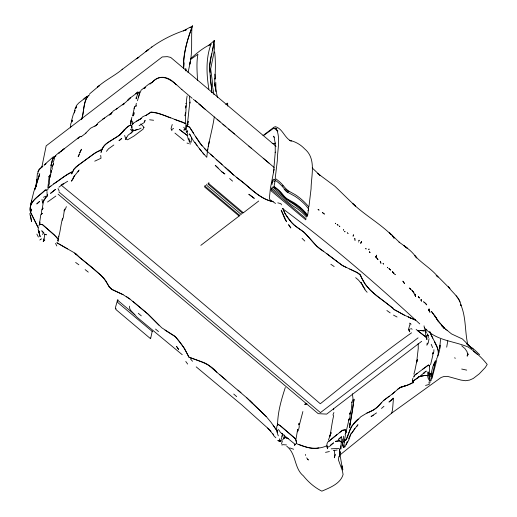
<?xml version="1.0" encoding="UTF-8"?>
<svg xmlns="http://www.w3.org/2000/svg" width="517" height="517" viewBox="0 0 517 517"><rect width="100%" height="100%" fill="white"/><g stroke="black" fill="none" stroke-linecap="round" stroke-linejoin="round"><path stroke-width="0.78" d="M215.221 78.726L214.833 74.17M277.338 432.567L277.345 430.293M131.861 125.844L131.938 129.677L133.696 130.73L138.931 129.205L141.096 128.067M296.409 443.108L296.415 440.562M418.169 343.598L418.247 348.458L416.644 362.294L417.419 359.606C415.797 364.291 415.461 369.377 413.884 374.121M58.111 241.62L58.13 239.81M39.751 224.662L39.777 221.987L39.738 224.288L42.355 224.507L56.825 237.387L58.518 239.714L57.574 240.728M352.374 393.715L353.021 398.93L351.851 402.698M340.852 445.719L340.793 449.17L341.285 442.061M210.445 75.243C209.618 81.156 212.222 86.643 211.718 92.498M342.5 438.972L342.338 445.221L343.527 447.586L344.193 446.675M351.948 401.942L351.386 409.47L349.634 414.201L350.39 412.547L349.847 417.6L348.639 420.47L349.149 418.867L346.241 431.223M427.895 372.169L427.701 376.525L428.244 378.567L429.556 380.758L428.496 372.802M52.307 169.343L52.081 167.081L53.671 163.353L52.56 166.035M339.721 453.894L340.147 451.684L339.469 455.193L339.63 449.428L339.908 453.299M429.039 338.693L428.212 343.023L426.829 345.253L427.242 343.017M36.688 181.984L37.366 173.622M433.925 349.692L433.795 351.928L432.839 353.958L432.916 352.665L432.8 355.489L430.551 364.834M342.493 442.959L342.338 445.221L342.525 443.844M126.058 137.703L125.954 139.086L127.583 139.797L134 136.029L143.138 129.14L143.571 127.421L144.191 127.447L140.805 123.951M130.639 124.3L130.762 122.561M214.794 84.349L214.826 78.222M36.726 181.997L36.914 179.606L35.499 187.509M185.467 122.813L185.435 112.855L185.002 115.769L185.739 113.876L186.036 109.339L185.642 105.811L185.648 107.814M132.959 130.213L132.856 131.557L128.126 135.131L125.314 139.577M439.728 347.889L439.961 345.175L439.831 348.768L438.875 353.008M215.001 79.25C215.389 70.144 215.718 60.928 214.658 51.862M393.456 398.323L392.558 409.535L391.705 413.141L340.348 454.656L338.784 457.144L338.435 459.923L342.448 470.916L343.088 474.548C340.47 483.725 329.891 487.705 321.845 491.15C314.633 487.563 308.384 482.109 303.35 475.821C293.979 468.35 296.461 453.745 286.767 446.21M273.9 187.109L275.387 188.227A21.365 14.786 60.9 0 1 280.647 192.667L283.219 195.665A24.642 17.055 60.9 0 0 289.294 200.796C295.679 204.48 304.002 209.579 306.839 215.86A64.793 44.843 60.9 0 0 290.722 202.263L289.52 201.488A35.305 24.428 60.9 0 1 283.82 196.815L272.743 186.992L272.071 187.497L271.205 189.351L271.141 190.857L305.767 219.803L306.032 218.691L271.638 189.661L271.994 188.388L283.045 197.462A49.516 34.271 60.9 0 0 292.977 205.973L294.496 206.955A42.898 29.689 60.9 0 1 306.471 217.056L307.544 215.944L308.584 208.913L305.909 205.495A49.994 34.6 60.9 0 0 295.097 196.37L288.492 192.718A16.072 11.122 60.9 0 1 285.184 189.849L282.631 186.805A29.327 20.292 60.9 0 0 275.199 180.265L273.9 187.109L274.262 186.663A29.327 20.292 60.9 0 1 281.694 193.196L284.247 196.24A16.072 11.122 60.9 0 0 287.562 199.11L294.16 202.761A49.994 34.6 60.9 0 1 304.978 211.886L307.563 214.82L307.621 215.615M418.208 330.402L424.198 330.893L424.321 329.542M136.268 97.17L136.12 98.799L137.826 93.493M191.232 142.194L191.432 137.257M191.917 28.429C191.109 40.371 192.718 52.65 189.668 64.399L190.437 61.213L188.046 72.71M344.154 441.175L344.109 444.342M352.012 413.548L352.342 411.047M187.128 95.891L186.353 100.977L186.585 102.418L186.004 103.574M187.387 123.679L188.304 121.663L187.387 123.679C188.421 116.467 188.834 109.197 189.959 102.14M273.519 172.471L275.27 152.101L275.257 152.638L275.206 142.963M352.497 410.401L353.35 404.048M43.557 240.237L44.617 236.321L44.585 234.136L46.485 234.828M183.606 68.47L184.194 63.533L183.561 61.342C184.44 49.147 188.253 37.314 192.557 25.85L190.159 27.789M341.259 437.072L341.298 441.964L339.404 440.833L335.559 441.363M130.769 124.338L131.383 119.782L130.542 122.574L131.867 117.378M136.32 103.284L135.764 106.638L136.217 105.468M117.521 300.228L115.407 307.641L116.06 309.657L150.55 338.706L150.35 337.95M150.609 338.635L152.263 331.048M51.984 160.651L50.388 171.373M275.251 177.9L277.312 160.761C277.37 150.04 280.776 138.11 276.24 128.571M308.966 206.406L311.079 188.75C311.15 175.748 316.591 158.7 304.733 148.967C300.623 144.579 295.22 141.432 289.346 140.333L291.278 141.07C284.421 138.155 282.935 128.752 275.341 126.652L273.861 127.279L263.011 135.596M199.045 104.091L214.264 116.932C212.409 130.4 207.899 143.745 206.794 157.317L202.309 152.366M207.763 149.142L207.453 151.513C218.303 161.007 228.624 171.14 239.953 180.052C250.532 187.794 259.579 198.942 273.008 201.682M51.403 170.927L49.361 179.218L49.38 183.625L48.501 186.217M439.663 348.568L440.562 339.158M39.602 222.963L40.785 214.736L42.355 213.314L41.224 214.465L41.728 210.219L43.066 208.073L42.039 209.786L43.215 202.884M58.828 236.256L58.318 239.571L54.162 234.686L42.316 224.488L39.589 224.204L38.827 226.103M211.796 53.787C207.427 66.499 211.33 79.696 211.802 92.556M350.713 420.967L350.009 424.399L351.864 414.207M282.288 435.146L281.332 439.431M277.455 425.607L277.707 424.114L280.259 425.685L295.162 438.532L295.879 440.342M353.092 236.107L353.589 234.77L353.105 236.036M446.694 347.185L447.793 340.897M49.878 177.661L50.22 175.741M353.589 401.993L354.074 399.266L349.505 427.507L350.662 421.2M208.286 45.767L214.258 40.636L209.456 66.525L210.109 72.322M214.329 40.714L212.629 50.563M298.774 424.709L299.02 423.345L299.24 426.945L298.354 430.344L297.301 431.85L297.65 429.453L295.795 440.277L295.162 438.532L280.279 425.711L277.752 424.27M183.483 68.548C183.445 53.846 187.115 39.473 192.557 25.85M186.986 125.915L187.451 123.414M132.384 122.988L132.733 121.12M38.439 227.726L38.109 229.425L40.152 236.754L38.646 230.362L39.421 233.639L38.872 231.189M335.262 454.307L334.9 456.078M75.954 107.698L76.342 105.701L78.668 103.07L86.914 96.621L83.935 98.967L85.912 97.209M208.228 146.641L209.217 141.593M333.917 412.501L332.967 414.951L333.627 415.939C331.914 422.576 331.371 429.685 329.788 436.451L331.151 432.626L328.502 439.889M134.149 112.467L133.153 115.898L134.226 113.772M344.051 442.539L345.408 435.204M41.774 167.405L46.162 145.865L162.235 56.948L167.321 56.644L170.668 57.393L276.078 146.343M281.526 444.116L281.894 442.358M47.861 187.645L49.199 176.284L48.941 176.969L49.729 175.024M431.301 374.722L430.907 376.57L431.236 372.938L432.949 366.288L434.674 362.52M284.531 434.984L283.749 438.552L284.757 437.434L288.518 438.636L284.608 437.272L282.411 440.193M308.552 209.223L308.371 209.87M47.855 189.61L48.243 187.904C56.327 182.352 63.972 175.903 72.735 171.612L73.989 169.214L78.506 165.065L94.314 153.51L97.183 151.739L100.582 150.479M273.7 171.418L270.456 187.955L269.357 198.269L269.855 199.62L275.529 203.465M273.829 170.856L274.249 168.981M51.002 165.77L51.732 162.577L50.963 165.35M137.451 100.776L139.907 92.259M138.989 95.471L140.075 92.317M35.505 187.684L35.938 185.887L35.104 189.144M117.249 300.429L117.857 302.6L152.405 331.584M50.879 172.852L51.577 169.983M43.59 241.096L44.152 238.841M429.304 367.115L429.653 365.732L428.477 365.008L414.401 375.426L414.001 376.55M429.323 367.083L429.685 365.668L428.419 365.06L422.828 369.093M76.018 108.137L76.4 106.657L75.243 108.589M435.501 360.924L430.952 380.867L430.144 379.478M31.363 201.578L33.889 191.368L36.009 186.12L34.62 189.552L38.937 176.407L37.631 180.504M279.768 438.746L279.451 439.922L280.485 441.466L279.148 441.298L277.816 440.413L280.485 441.466L280.22 439.999M299.453 424.619L302.897 411.532M138.517 97.306L138.815 96.188M431.941 378.547L436.826 359.78M35.615 187.677L37.418 181.241M132.565 115.944L134.614 106.612L134.045 108.48M101.965 149.083L101.015 152.431L101.998 149.659M30.755 204.196L31.737 200.835L30.658 204.428M339.074 456.86L339.992 453.739L339.507 455.367M368.847 249.582L369.035 248.942L368.86 249.517M239.436 215.331L239.125 216.028L200.829 245.362M240.153 214.781L239.778 215.499L205.378 186.469L205.32 185.325M241.575 213.695L241.193 214.413L206.794 185.383L206.735 184.239M172.239 124.513L171.037 128.584L171.928 130.73M54.653 158.034L53.161 162.603M43.04 202.147L43.719 200.021M185.842 107.872L186.643 105.306L186.081 103.387M376.622 255.133L375.924 256.91L376.382 255.85M70.402 127.828L70.835 126.478M30.677 212.022L31.686 209.049L30.703 211.724M334.525 457.235L334.312 457.771L334.861 455.328L334.325 450.191M43.538 200.693L44.708 199.071L42.64 203.155L41.993 199.284M413.729 377.294L414.376 375.445L417.161 373.358M51.545 163.488L53.141 158.221L52.527 159.359L53.936 157.388L55.817 156.115M358.856 241.045L359.166 240.185L358.953 240.76M412.902 378.321L412.372 379.795L413.18 382.871L413.031 380.822M433.879 365.422L434.913 362.637M361.118 242.395L360.711 243.417L361.538 241.478L361.124 242.383M145.212 120.267L144.372 122.471L139.099 125.728M409.632 325.516L408.449 329.594L409.761 331.817L408.96 329.768M468.137 354.022L467.142 356.032L467.93 354.565L467.239 355.954L467.73 353.744L467.627 353.24L467.762 354.862L467.051 351.728L464.99 348.613L461.694 345.77M66.363 206.613L65.342 209.269L64.102 210.942L64.515 209.068L63.3 217.463L62.227 220.087L62.66 218.252C60.728 224.191 60.586 230.711 58.66 236.618M242.919 212.855L242.609 213.327L208.215 184.298L208.157 183.154M243.636 212.306L243.333 212.771L208.933 183.748L208.874 182.604M433.873 364.511L435.333 360.801M72.27 172.471L71.624 173.945L73.95 169.227L75.928 166.946L94.352 153.536L102.243 148.967C104.796 142.795 112.015 140.559 116.997 136.669C122.245 134.213 124.364 128.216 129.554 125.495L131.531 125.347M42.594 234.569L43.376 232.831L42.4 231.073M345.951 444.523L347.243 441.66M132.494 124.739L133.16 123.285L141.348 118.445L136.255 121.301M436.471 359.199L437.408 357.15M358.533 241.891L358.449 242.046M285.306 387.485C281.474 399.311 277.778 411.713 277.603 424.341M47.254 195.672L44.863 199.006L45.89 197.584L46.155 196.092L43.428 197.268M38.193 171.87L39.318 169.537L42.911 166.086L39.085 169.35L37.883 171.696L37.98 173.725M190.56 58.802C196.654 53.173 203.375 47.622 211.014 44.165C205.708 58.415 206.451 74.235 208.881 89.066M308.462 208.532L308.739 206.794L306.148 203.86A49.994 34.6 60.9 0 0 295.336 194.735L288.732 191.083A16.072 11.122 60.9 0 1 285.423 188.214L282.87 185.17A29.327 20.292 60.9 0 0 275.438 178.63L275.128 179.38M348.548 438.927L351.011 433.673L348.788 439.98L344.671 447.315L344.18 445.059M111.73 112.506L110.554 114.677L113.249 110.961L117.702 108.26M132.352 124.771L133.147 123.272M409.445 330.092L410.143 328.851M144.217 121.728L144.857 120.629M79.14 170.028L74.506 175.903M277.707 424.114C275.703 427.553 276.789 432.386 278.32 435.85M294.994 444.213L294.289 445.337L295.718 444.4M77.964 171.851L78.758 170.604M76.645 106.483L75.01 108.938L74.358 112.958L75.023 110.418L73.252 114.574L71.779 119.75L71.986 121.792L72.218 120.093L70.661 124.177L70.732 126.432M55.125 156.153C57.581 153.181 61.361 151.41 64.244 148.722L61.355 151.029L79.398 136.992L81.182 136.32M308.222 210.167L307.88 210.6M356.665 426.635L357.9 424.858M40.785 239.533L41.392 238.673M85.628 133.205L90.546 128.235L96.188 125.34L98.017 122.956L104.531 118.025L102.592 119.194M281.901 436.283L282.786 435.049L282.049 433.627M283.626 438.629L284.608 437.272M357.906 424.78L355.101 428.328M131.835 127.686L131.641 125.256L129.644 125.398C123.673 129.114 120.739 135.893 114.011 138.556C109.927 141.748 104.066 143.758 102.243 149.038L101.138 150.001M124.002 129.929L120.099 134.911M130.691 133.593L132.352 131.383L130.439 129.25M213.314 41.89L214.258 40.636M188.414 123.983L186.74 126.167L189.474 127.072L199.672 142.918L207.453 151.513L204.719 148.754M393.133 398.09L391.207 400.559L388.971 402.058L392.364 398.988M106.424 151.358L108.46 148.851L113.824 144.986M397.289 389.456C402.006 385.863 408.52 385.785 413.464 382.263L407.402 385.236L400.022 387.446L392.164 394.116L383.64 400.462L376.531 407.855L373.675 409.942L366.921 413.07L360.801 416.747L351.534 426.292L350.171 429.032L347.327 437.634L345.783 440.161L344.341 440.258M358.262 418.99C351.205 424.289 349.201 432.613 345.776 440.135L344.4 440.213M381.262 402.924C377.604 407.706 372.531 411.009 366.921 413.07M281.991 445.195L282.508 444.626L286.489 444.93M329.277 440.768C326.33 442.5 326.486 445.938 327.552 448.743L327.138 445.835M88.497 95.309C83.179 101.933 84.187 111.549 81.583 119.427C84.581 111.769 82.61 99.742 89.706 94.689M418.621 376.99L413.012 381.119L418.201 377.759L425.594 371.51M135.958 93.713L138.026 91.916L135.984 93.642M425.517 371.581L423.468 373.584L424.276 372.815M44.171 240.457L43.163 241.433L44.817 239.991M59.293 152.819L58.893 153.194L61.529 150.725M140.469 118.916L142.828 116.687L144.883 115.718M44.85 164.341L53.077 157.006L55.771 155.96M431.708 373.203L429.543 375.245L430.054 378.683M327.662 447.166L327.209 447.586L330.085 445.945L333.543 442.83L330.402 445.266M52.476 158.732L53.936 157.388M338.183 439.986L341.453 436.781L338.771 438.888M79.398 136.992L77.408 138.789L78.674 137.651M381.494 408.449L383.95 406.284M137.011 93.894L138.724 92.407M392.164 394.116L394.807 391.854M89.712 93.777L99.238 85.751L97.319 87.302C104.977 80.225 114.625 75.825 122.607 69.123L122.051 69.575L136.456 58.628L138.815 57.361M226.032 104.57L227.661 103.193L227.7 106.05M226.019 104.583L227.661 103.193M336.89 434.616L328.967 441.156L342.474 430.28L345.511 429.769L346.151 432.335L345.123 434.37L346.112 432.322L345.343 429.853L342.493 430.325L339.637 432.432M383.64 400.462L389.288 396.203M39.828 240.037L40.837 239.229M190.456 27.013L183.335 30.884L186.282 29.844C171.644 34.484 157.627 41.877 145.775 51.739L148.722 49.38L136.372 58.873L138.802 57.406M137.063 93.958L140.908 91.011M109.365 115.155L110.625 114.179M111.459 113.016L104.453 118.07M96.149 125.295L97.403 124.326L94.882 126.264M124.002 103.923L122.729 104.893L123.996 103.93M53.807 157.711L54.86 156.897M81.033 136.876L86.068 133.018M263.463 135.609L273.816 128.132L277.887 131.008M243.404 212.752L258.72 201.016M418.079 337.84L320.45 412.624L58.964 191.969M421.678 341.31L326.654 414.104L318.22 413.665L58.085 194.146M391.518 413.225L441.079 377.494L444.109 376.46L447.515 376.363L460.996 380.098L465.558 380.725L469.649 380.066L473.288 378.457L479.285 373.817L485.256 367.529L487.214 364.472C481.973 357.68 475.356 351.825 468.195 347.062C453.228 340.722 436.238 340.877 424.302 327.726M149.891 84.181L151.475 82.966M50.285 174.707L50.886 174.248M209.76 45.102L211.014 44.165M48.443 187.858L50.957 186.049M190.857 59.287L197.933 54.246C196.311 62.841 197.119 71.656 197.533 80.335M55.855 196.053L47.532 202.011M151.565 47.131L151.92 46.879M140.928 90.333L148.877 84.084L151.526 82.546M411.564 332.806C380.092 355.076 350.39 379.749 320.294 403.764C234.556 330.111 148.482 256.71 61.058 185.041M376.544 412.889L371.051 416.534L373.39 415.235M277.383 430.48L278.715 429.575M116.138 109.184L125.586 102.379L130.362 97.816L127.557 100.485L129.153 98.747L136.927 92.989M171.806 129.586L173.596 128.397M53.613 183.839C60.308 180.084 65.672 174.442 72.742 171.612M426.531 335.384L426.764 338.965L426.208 336.509L426.926 339.469L425.653 335.242L425.627 329.969L426.816 329.2M58.925 187.18L63.811 183.457L61.794 184.886L67.675 181.273M94.734 161.175L101.002 158.28L100.718 155.384M137.367 129.315L133.696 130.73L132.759 129.237M407.396 385.23L400.022 387.446M239.125 216.028L204.661 187.025L204.596 185.881M425.556 385.462L429.297 384.364L428.961 382.011M329.387 451.541L325.51 452.375M305.024 404.359L306.878 403.842M295.834 443.334C305.528 447.754 316.242 450.404 326.453 445.938M304.532 404.262L306.755 403.816M333.265 450.695L337.136 449.971M272.142 143.668L273.629 143.409L274.979 143.855M318.886 447.864C312.1 449.796 305.392 446.798 299.104 444.51M335.546 441.337L339.449 440.768L341.524 442.035M339.391 448.362L331.216 448.827M47.105 190.094L45.205 190.094C39.331 196.13 28.629 201.197 30.238 211.136M427.598 375.478L424.884 375.439L418.602 376.783L424.884 375.439L428.108 375.523M429.039 373.81L431.249 373.849M47.163 190.082L45.212 190.01C39.408 196.15 28.648 201.165 30.277 211.136M429.136 373.688L431.165 373.791M149.6 119.782L153.607 120.261M420.276 330.389L424.198 330.893M189.099 141.632L189.933 141.813M461.7 369.035L466.709 370.12M277.797 202.838L280.867 203.666L281.474 204.848M187.025 143.06L188.569 143.506M273.008 201.669C258.242 198.528 248.755 185.732 236.76 177.661M170.578 117.941C164.148 115.724 157.963 112.105 150.977 112.189L145.516 115.73L150.951 112.124C163.191 113.533 174.326 119.866 185.997 123.595L185.519 129.554L183.755 130.084L185.196 129.244L183.748 127.247M174.462 119.337L182.288 121.999L185.719 123.705M275.748 128.358L275.025 128.113L276.963 128.817M289.701 447.896L293.65 449.254M426.027 371.083L426.751 371.335M44.701 234.24L46.175 234.757M67.585 248.923L56.831 242.732L75.934 253.711L79.605 257.55L92.097 267.399L103.671 277.9L109.358 286.89L111.969 289.352L123.085 294.645M411.952 318.64L408.217 316.986L415.726 320.23L404.533 315.228L393.838 309.386L393.14 308.248L376.137 295.388L370.321 290.179L365.364 284.408L359.974 274.876L357.027 272.556L342.338 265.48L316.908 246.318L304.099 232.236L294.315 225.257L291.575 222.517L284.906 213.418L282.961 208.7M349.718 269.014L357.118 272.485L360.427 274.598C365.357 290.554 381.359 297.973 392.855 308.455M318.317 209.689L318.078 209.295L318.957 210.038M318.207 209.572L318.995 210.057M345.989 267.295L342.357 265.454L336.011 260.717M404.527 315.228L393.838 309.386M393.495 315.118L397.05 317.005M75.463 254.177L76.749 254.868M158.906 325.18L148.088 314.2L129.883 299.02L123.059 294.677L111.769 289.462L109.184 286.98L105.843 280.867L100.912 275.199L74.635 253.175M133.018 301.463L148.082 314.207L161.769 327.804L175.282 336.496L184.414 348.219L188.815 357.169L204.247 362.682L207.815 364.569L246.848 397.89L266.313 416.624L271.031 422.305L277.209 431.113L273.183 425.22M411.047 328.579L412.146 329.271M164.981 330.169L175.166 336.593M418.563 296.932L418.272 296.629L419.513 298.038L418.654 296.978L418.88 297.236M405.864 246.977L403.551 245.401L407.7 248.522L405.806 247.132C410.065 249.963 413.749 253.828 416.741 257.977L414.873 255.715C421.924 263.599 431.508 268.717 438.093 277.009L436.167 275.393L438.746 277.39L449.919 288.609L448.355 286.754C452.666 292.997 459.878 297.469 461.035 305.541L460.595 304.351C466.334 317.128 464.673 331.526 467.879 344.904M330.848 264.277L334.169 266.546M479.627 354.688L474.903 350.138L468.777 345.737L470.754 347.25L462.457 339.016L451.619 333.969L449.913 332.625L443.25 327.035L443.024 326.796L444.387 328.101L438.235 320.986L439.993 323.377M326.55 253.466L336.005 260.723M471.834 347.96L473.346 349.014M221.858 171.844L224.817 173.925L221.858 171.844L215.221 165.33L218.084 167.973M126.587 296.719L129.864 299.033M386.89 310.517L390.154 312.875M75.644 262.455L78.855 264.782M323.28 251.139C314.019 245.95 309.431 235.804 300.829 229.923C292.906 224.96 286.082 217.605 282.98 208.7M322.711 212.784L324.437 214.109L322.291 212.435M282.515 208.571C330.596 244.186 375.807 283.322 419.739 323.881M418.731 297.062L418.596 296.945M85.156 269.628L88.271 272.116M375.646 256.93L376.001 257.324L375.601 256.891M174.946 133.089L184.136 140.63M417.381 330.46L426.784 337.73L416.153 329.452M383.407 263.928L382.994 263.508L383.562 264.109M473.333 351.101L477.437 354.455M195.284 100.537L200.971 105.552M294.664 443.954L280.324 432.328L279.115 430.267M404.979 246.376L399.046 242.13L399.731 242.628L389.262 232.547L391.136 234.628C379.478 223.241 364.808 215.053 352.898 203.717L355.45 206.167L335.055 186.372L317.541 173.35L319.958 175.308L312.197 167.928M468.305 345.356L471.943 348.135L466.431 343.45L467.924 345.02M176.213 84.794C169.628 77.001 159.507 73.763 152.082 82.507C162.351 70.81 173.693 82.061 181.919 89.628M205.133 109.229L199.045 104.085M234.427 133.948L222.905 124.229M263.231 158.247L274.178 167.489M222.136 164.6L216.164 159.443M274.527 137.186L273.299 136.152L274.191 137.593L275.238 143.461M214.264 116.932L225.787 126.652M228.669 129.082L268.995 163.107M181.919 89.622L192.195 98.308M193.339 99.264L197.332 102.644M217.146 119.356L220.029 121.792M248.826 146.104L251.708 148.534M275.07 179.935C273.377 177.46 271.961 181.318 272.317 182.831M274.831 181.57C273.138 179.095 271.722 182.953 272.078 184.466M138.285 313.296L141.303 315.848M134.898 314.795L118.315 300.797L117.727 299.472M446.83 330.092L447.418 330.583M219.88 374.799L225.91 379.911M182.249 354.72L136.973 317.186L130.439 310.064L129.638 308.255L129.515 306.206M410.207 323.474L411.105 324.243M445.311 329.426L445.66 329.723M355.664 277.661L358.578 280.156L360.924 283.083M237.988 390.128L240.98 392.7M155.559 329.077L158.499 331.597M307.583 459.322L308.384 459.988L306.659 457.862M233.729 394.057L236.689 396.642M196.214 366.883L241.827 404.94L269.396 429.627M424.916 302.826L424.379 302.361L425.594 303.537M216.894 372.227C209.728 363.496 198.851 361.209 188.976 357.079C185.325 349.99 181.318 342.991 175.664 337.155M444.446 328.644L442.352 326.479M229.626 178.533L232.56 181.137M225.108 167.178L233.703 175.153M390.749 270.158L388.862 268.472L390.425 269.926M210.374 154.15L213.262 156.8M267.638 428.07L271.024 431.197M41.496 230.782L44.061 233.154M246.848 397.89L266.313 416.624M227.952 169.847L230.782 172.536M392.332 271.638L393.78 273.079L392.771 272.058M443.366 327.623L443.864 328.114M275.826 437.776L274.075 436.089L272.873 433.666M302.102 238.389L304.784 241.012M280.918 440.31L282.515 441.873M392.474 271.793L393.909 273.254M393.56 272.86L394.2 273.499M434.526 315.641L431.488 311.518L435.178 316.391L434.538 315.687M249.685 400.546L252.374 403.299M394.917 274.34L395.259 274.708L394.956 274.378M456.175 295.802L458.747 299.22L459.923 301.999M402.905 281.151L404.546 283.568L402.982 281.293M413.257 291.782L412.993 291.491L414.246 293.469L411.823 290.173L413.522 292.144M377.326 258.61L376.389 257.569L378.03 259.612L377.326 258.61L377.546 258.888M367.135 292.279L365.202 290.076L360.86 282.269L363.302 286.56M201.656 151.552L193.184 140.469L189.519 133.864L190.547 136.01M190.372 358.772L192.524 361.267M204.144 154.486L199.297 148.502M282.424 185.325L283.019 186.036M268.892 429.284L273.551 434.939M393.133 236.605L392.72 236.101L394.116 238.221L391.66 234.77M202.095 145.904L195.633 136.559M441.764 325.639L442.474 326.589L441.802 325.697M440.923 324.495L441.253 324.941M185.79 361.48L187.652 364.058M194.857 142.272L197.055 145.4M362.986 286.088L365.041 289.177M190.127 144.237L189.946 141.839L188.266 139.299L187.535 136.249M435.85 317.36L434.946 316.061L438.59 321.845L435.85 317.36L437.233 319.609M193.707 133.334L189.519 127.027L186.592 126.051L186.159 130.711L186.437 132.391L187.768 130.807L186.934 131.505L187.91 134.931M115.957 308.92L115.737 308.423M365.842 248.561L366.114 249.032L365.777 248.451M36.881 234.085L38.394 237.051M55.539 243.378L56.825 245.969M281.959 433.569L282.612 434.933M281.287 210.219L286.573 221.735L284.977 219.324L281.222 210.27M58.033 188.537L59.222 191.077M434.338 341.44C436.199 346.17 440.478 351.224 437.673 356.439C440.49 347.592 432.29 339.74 429.737 331.604L432.852 338.15M47.435 194.36L47.706 194.974M431.217 344.309L432.593 347.618M454.805 357.615L455.154 358.475M30.303 211.802L38.064 227.454L30.335 211.796M188.873 138.382L189.946 141.839M124.642 135.454L125.314 137.612M421.168 300.299L421.103 299.627L421.439 301.243L421.096 299.77L421.187 300.364M342.881 469.552L341.996 465.83L342.622 469.921L340.018 454.85M214.348 83.063L217.521 97.655M427.443 334.228L428.334 337.588M305.398 454.43L305.663 455.419M214.633 83.993L215.285 86.462L214.885 84.122M189.526 96.666L189.959 103.057M425.627 329.969L426.305 332.916M212.726 87.625L213.159 89.596M296.002 440.891L296.241 442.003M213.301 90.281L213.909 94.514M186.049 70.118L185.745 68.632L185.894 70.978M424.024 325.852L424.463 328.166M429.31 376.072L429.549 377.41L429.575 367.936M344.845 231.357L344.858 231.868L344.852 231.409M214.258 43.79L214.633 46.795L213.922 52.805L210.665 68.942L212.274 80.846L212.584 86.966M409.755 323.086L410.013 325.219M29.786 213.54L31.576 221.489L30.49 215.331M429.866 380.473L430.054 382.515M428.16 371.846L428.302 373.804M333.614 408.352L333.685 409.807M46.995 191.497L47.183 196.518M343.424 444.762L343.527 447.586M355.005 239.772L355.011 240.327L354.998 239.836M215.925 91.651L215.809 82.494M343.366 436.174L343.391 441.802M288.867 191.684A24.642 17.055 60.9 0 1 285.83 189.119M287.846 192.725A24.642 17.055 60.9 0 1 285.591 190.754M284.867 190.03A24.642 17.055 60.9 0 1 284.156 189.28M429.071 308.979L429.168 310.607L429.982 312.281L428.787 309.767L429.414 311.169L428.722 309.496L429.336 311.15L429.071 308.979M339.669 226.129L339.747 226.595L339.675 226.116M354.824 238.983L354.817 238.544L354.824 238.983M39.344 174.83L38.277 178.294L39.731 173.777L39.344 174.83M79.411 153.988L78.196 156.69L79.411 153.988M80.445 151.21L79.708 152.993L81.486 149.251L80.445 151.21M74.603 175.379L73.052 178.908L71.443 181.183L74.603 175.379M354.869 428.587L351.398 433.582L354.869 428.587M39.447 201.559L36.856 203.872L39.447 201.559M55.448 189.429L50.647 193.287L55.448 189.429M121.728 138.433L119.084 140.669L121.728 138.433M45.903 163.76L44.094 165.149L45.91 163.753M145.665 87.386L144.075 88.594L145.658 87.392M335.585 223.59L335.333 223.221L335.578 223.596M254.196 198.302L248.897 194.282L254.196 198.302M423.946 302.096L423.694 301.838L423.946 302.096M409.936 288.635L409.341 287.988L410.272 288.938L409.936 288.635M187.548 135.641L179.315 129.412L187.542 135.641M424.302 302.309L424.302 302.309M337.737 224.94L338.028 225.192L337.737 224.94M410.524 289.035L410.996 289.442L410.524 289.035M337.427 224.733L337.136 224.365L337.452 224.766M425.497 303.395L426.699 304.81L425.497 303.395M387.718 267.741L387.401 267.334L387.718 267.741M369.713 252.089L369.5 251.773L370.062 252.587L369.713 252.089M290.78 227.881L288.641 224.772L290.78 227.881M178.533 349.324L176.491 346.332L178.533 349.324M347.508 233.167L347.288 232.734L347.489 233.122M343.708 230.091L343.527 229.748L343.708 230.091M428.367 335.837L427.236 333.943L428.36 335.843M380.926 263.185L380.266 261.305L380.926 263.185M415.578 296.493L415.08 294.858L415.578 296.493M415.293 295.646L414.97 294.225L415.293 295.646M348.645 233.613L348.645 233.639"/></g></svg>
